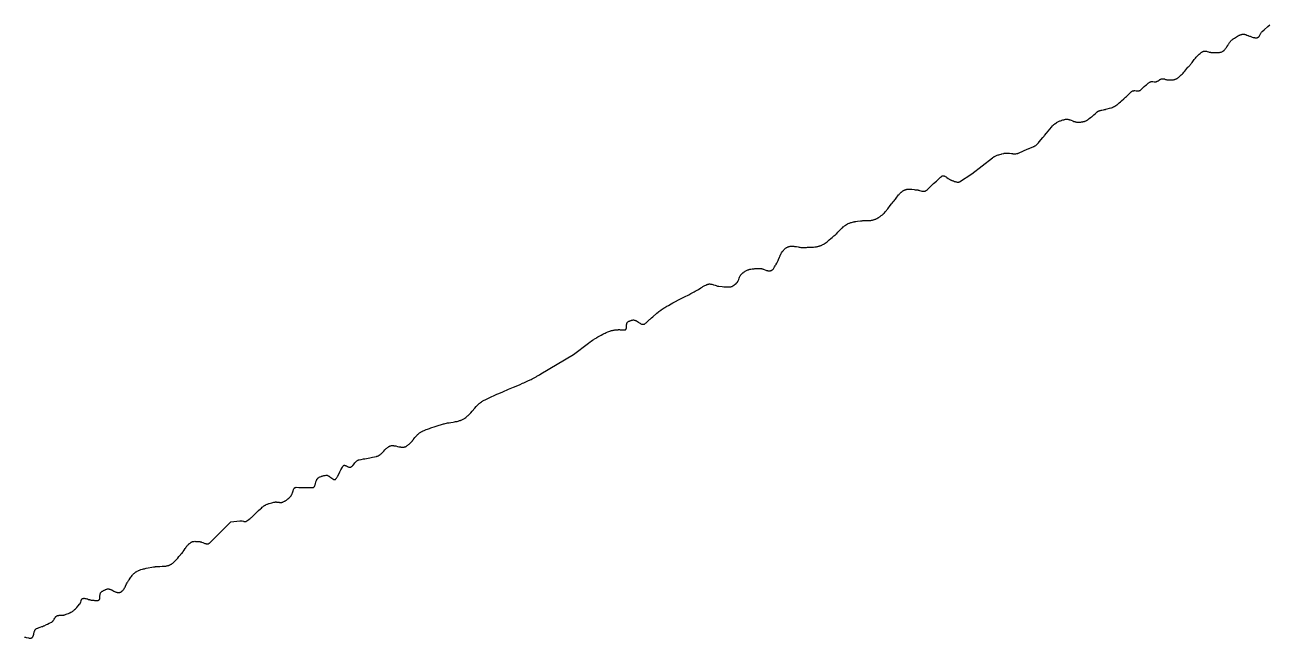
# Model space of a CAD drawing. Header units: millimetres. Extents: x 642261 to 742091, y 6812581 to 6930561.
# Drawn here: x 705449 to 707608, y 6830861 to 6831927 of the extents above; entities that cross this region are included whole.
import ezdxf

# ---------------------------------------------------------------- set-up
doc = ezdxf.new("R2010")
doc.units = ezdxf.units.MM
doc.layers.add('LimiteRegional', color=10, linetype='Continuous')

msp = doc.modelspace()

# ---------------------------------------------------------------- linework, layer by layer
at = {"layer": 'LimiteRegional', "color": 7, "linetype": 'Continuous'}
msp.add_lwpolyline([(705448.641, 6830862.872), (705449.584, 6830862.823), (705450.215, 6830862.7491), (705451.479, 6830862.5261), (705455.282, 6830861.656), (705456.547, 6830861.443), (705457.178, 6830861.375), (705458.017, 6830861.337), (705458.436, 6830861.344), (705459.062, 6830861.391), (705459.687, 6830861.488), (705459.999, 6830861.557), (705460.224, 6830861.6171), (705460.651, 6830861.768), (705461.049, 6830861.955), (705461.299, 6830862.1001), (705461.762, 6830862.4341), (705462.081, 6830862.721), (705462.28, 6830862.929), (705462.648, 6830863.3821), (705462.819, 6830863.6261), (705463.134, 6830864.147), (705463.419, 6830864.707), (705463.594, 6830865.0991), (705463.91, 6830865.9251), (705464.225, 6830866.9091), (705464.416, 6830867.59), (705464.768, 6830868.9911), (705465.4589, 6830871.8251), (705465.855, 6830873.188), (705466.157, 6830874.0521), (705466.324, 6830874.4661), (705466.594, 6830875.0631), (705467.001, 6830875.804), (705467.226, 6830876.148), (705467.595, 6830876.628), (705468.003, 6830877.0611), (705468.224, 6830877.2571), (705468.699, 6830877.61), (705468.955, 6830877.764), (705469.362, 6830877.9671), (705470.792, 6830878.566), (705471.758, 6830878.946), (705473.712, 6830879.6711), (705475.684, 6830880.3721), (705478.316, 6830881.3111), (705479.625, 6830881.798), (705481.565, 6830882.5731), (705482.522, 6830882.9861), (705486.456, 6830884.7771), (705488.414, 6830885.701), (705491.329, 6830887.127), (705494.211, 6830888.607), (705495.636, 6830889.3681), (705496.08, 6830889.633), (705496.362, 6830889.828), (705496.893, 6830890.259), (705497.144, 6830890.4921), (705497.621, 6830890.9921), (705498.066, 6830891.532), (705498.349, 6830891.9091), (705498.886, 6830892.701), (705499.27, 6830893.3181), (705500.011, 6830894.5861), (705501.002, 6830896.272), (705501.525, 6830897.0791), (705502.082, 6830897.8411), (705502.377, 6830898.201), (705502.79, 6830898.6552), (705503.007, 6830898.869), (705503.345, 6830899.173), (705503.885, 6830899.587), (705504.469, 6830899.944), (705504.779, 6830900.0991), (705505.238, 6830900.2971), (705505.549, 6830900.414), (705506.1781, 6830900.615), (705507.143, 6830900.844), (705507.798, 6830900.954), (705508.239, 6830901.011), (705509.131, 6830901.094), (705509.806, 6830901.133), (705511.167, 6830901.173), (705513.898, 6830901.2291), (705515.248, 6830901.3191), (705516.134, 6830901.427), (705516.573, 6830901.4991), (705517.223, 6830901.6351), (705517.863, 6830901.8081), (705518.179, 6830901.9091), (705521.0271, 6830902.8851), (705522.443, 6830903.3911), (705524.55, 6830904.196), (705525.941, 6830904.7781), (705526.632, 6830905.0851), (705527.662, 6830905.5689), (705529.0201, 6830906.2631), (705529.693, 6830906.634), (705530.692, 6830907.2241), (705531.681, 6830907.855), (705532.17, 6830908.1881), (705532.722, 6830908.58), (705533.793, 6830909.3901), (705534.821, 6830910.233), (705535.486, 6830910.81), (705536.769, 6830912.001), (705537.695, 6830912.92), (705538.297, 6830913.544), (705539.472, 6830914.812), (705541.174, 6830916.754), (705544.476, 6830920.6772), (705544.716, 6830920.988), (705544.864, 6830921.208), (705545.134, 6830921.6751), (705545.481, 6830922.434), (705545.681, 6830922.9711), (705546.031, 6830924.094), (705546.667, 6830926.3791), (705546.904, 6830927.103), (705547.034, 6830927.4501), (705547.324, 6830928.109), (705547.488, 6830928.416), (705547.759, 6830928.844), (705548.031, 6830929.189), (705548.18, 6830929.347), (705548.418, 6830929.5661), (705548.815, 6830929.847), (705549.264, 6830930.068), (705549.509, 6830930.1541), (705550.042, 6830930.297), (705550.398, 6830930.371), (705551.113, 6830930.4691), (705551.472, 6830930.495), (705552.193, 6830930.5041), (705552.916, 6830930.4611), (705553.4, 6830930.406), (705554.371, 6830930.243), (705555.1021, 6830930.0791), (705556.569, 6830929.672), (705557.55, 6830929.3611), (705559.519, 6830928.7041), (705560.997, 6830928.2361), (705561.983, 6830927.9621), (705562.475, 6830927.842), (705563.213, 6830927.6869), (705564.319, 6830927.5241), (705566.135, 6830927.3201), (705568.573, 6830927.049), (705569.795, 6830926.9332), (705571.629, 6830926.8121), (705572.544, 6830926.784), (705573.76, 6830926.788), (705574.366, 6830926.8102), (705575.272, 6830926.8731), (705576.174, 6830926.9739), (705576.623, 6830927.0401), (705576.807, 6830927.0751), (705577.149, 6830927.17), (705577.459, 6830927.2981), (705577.648, 6830927.4011), (705577.987, 6830927.647), (705578.21, 6830927.865), (705578.344, 6830928.0261), (705578.579, 6830928.381), (705578.682, 6830928.5751), (705578.859, 6830928.993), (705579.003, 6830929.449), (705579.082, 6830929.7711), (705579.205, 6830930.457), (705579.298, 6830931.2831), (705579.34, 6830931.862), (705579.392, 6830933.0661), (705579.484, 6830935.567), (705579.589, 6830936.805), (705579.702, 6830937.606), (705579.776, 6830937.996), (705579.91, 6830938.566), (705580.139, 6830939.289), (705580.279, 6830939.633), (705580.522, 6830940.1241), (705580.81, 6830940.5811), (705580.971, 6830940.7961), (705581.333, 6830941.196), (705581.535, 6830941.381), (705581.863, 6830941.637), (705583.414, 6830942.701), (705584.192, 6830943.21), (705585.363, 6830943.9341), (705586.538, 6830944.6011), (705587.126, 6830944.9111), (705588.307, 6830945.475), (705588.9, 6830945.7271), (705589.79, 6830946.0641), (705590.583, 6830946.3181), (705590.981, 6830946.428), (705591.578, 6830946.571), (705592.476, 6830946.7321), (705593.3771, 6830946.8271), (705593.828, 6830946.8481), (705594.42, 6830946.8391), (705594.815, 6830946.8081), (705595.604, 6830946.689), (705595.999, 6830946.604), (705596.788, 6830946.385), (705597.578, 6830946.111), (705598.104, 6830945.901), (705599.157, 6830945.4261), (705599.947, 6830945.0331), (705601.527, 6830944.1841), (705603.635, 6830943.0231), (705604.689, 6830942.4731), (705605.744, 6830941.97), (705606.271, 6830941.742), (705607.326, 6830941.346), (705607.854, 6830941.182), (705608.645, 6830940.9871), (705609.437, 6830940.859), (705609.833, 6830940.8232), (705611.2481, 6830940.7351), (705611.982, 6830940.7121), (705612.725, 6830940.7211), (705613.098, 6830940.742), (705613.842, 6830940.823), (705614.211, 6830940.886), (705614.759, 6830941.0161), (705615.474, 6830941.259), (705615.823, 6830941.4151), (705616.334, 6830941.6961), (705616.827, 6830942.0381), (705617.066, 6830942.2341), (705617.776, 6830942.8781), (705618.224, 6830943.3161), (705619.066, 6830944.2101), (705619.46, 6830944.666), (705620.202, 6830945.593), (705620.884, 6830946.5391), (705621.311, 6830947.179), (705622.103, 6830948.4771), (705622.652, 6830949.4641), (705623.001, 6830950.1271), (705623.665, 6830951.462), (705625.542, 6830955.477), (705626.515, 6830957.4541), (705627.215, 6830958.7469), (705627.586, 6830959.383), (705628.175, 6830960.3241), (705628.808, 6830961.2441), (705629.144, 6830961.696), (705630.021, 6830962.8781), (705631.713, 6830965.2981), (705633.204, 6830967.464), (705633.963, 6830968.5361), (705635.138, 6830970.114), (705635.955, 6830971.137), (705636.377, 6830971.638), (705637.029, 6830972.3731), (705637.937, 6830973.319), (705638.41, 6830973.776), (705639.146, 6830974.4391), (705639.915, 6830975.0741), (705640.314, 6830975.379), (705641.14, 6830975.965), (705641.568, 6830976.245), (705642.231, 6830976.6471), (705643.361, 6830977.2791), (705644.119, 6830977.677), (705645.645, 6830978.4181), (705646.412, 6830978.7629), (705647.954, 6830979.405), (705649.507, 6830979.9881), (705650.547, 6830980.345), (705652.64, 6830980.9942), (705653.429, 6830981.217), (705655.011, 6830981.631), (705656.6, 6830982.009), (705657.662, 6830982.243), (705659.794, 6830982.6771), (705663.004, 6830983.262), (705669.445, 6830984.348), (705672.662, 6830984.933), (705674.267, 6830985.254), (705675.289, 6830985.4471), (705675.975, 6830985.5551), (705677.354, 6830985.73), (705678.048, 6830985.799), (705679.441, 6830985.903), (705680.842, 6830985.972), (705683.657, 6830986.0381), (705687.417, 6830986.084), (705689.291, 6830986.137), (705691.155, 6830986.238), (705692.082, 6830986.313), (705693.312, 6830986.445), (705693.923, 6830986.5261), (705694.836, 6830986.6691), (705696.195, 6830986.937), (705697.39, 6830987.2351), (705697.983, 6830987.4081), (705698.866, 6830987.6981), (705699.7419, 6830988.028), (705700.176, 6830988.209), (705701.038, 6830988.604), (705701.465, 6830988.818), (705702.102, 6830989.163), (705702.943, 6830989.658), (705703.491, 6830990.001), (705704.554, 6830990.716), (705705.07, 6830991.087), (705706.075, 6830991.855), (705707.046, 6830992.6551), (705707.676, 6830993.205), (705708.8971, 6830994.339), (705710.218, 6830995.6631), (705711.072, 6830996.5701), (705712.734, 6830998.4281), (705714.353, 6831000.326), (705716.488, 6831002.878), (705717.564, 6831004.147), (705719.207, 6831006.024), (705720.049, 6831006.9431), (705720.723, 6831007.6891), (705721.158, 6831008.195), (705721.9959, 6831009.222), (705723.186, 6831010.8), (705723.946, 6831011.8701), (705725.415, 6831014.0411), (705727.354, 6831016.9581), (705728.352, 6831018.4081), (705729.393, 6831019.841), (705729.934, 6831020.5491), (705731.069, 6831021.941), (705731.667, 6831022.624), (705732.607, 6831023.6291), (705733.493, 6831024.501), (705733.954, 6831024.927), (705734.673, 6831025.556), (705735.811, 6831026.4711), (705737.03, 6831027.35), (705737.672, 6831027.7741), (705738.172, 6831028.077), (705738.507, 6831028.259), (705739.179, 6831028.578), (705739.517, 6831028.717), (705740.193, 6831028.954), (705740.873, 6831029.142), (705741.328, 6831029.243), (705742.239, 6831029.389), (705743.269, 6831029.476), (705743.957, 6831029.4969), (705745.336, 6831029.466), (705746.717, 6831029.3691), (705748.558, 6831029.1971), (705749.476, 6831029.115), (705750.848, 6831029.028), (705751.532, 6831029.01), (705752.207, 6831028.976), (705752.664, 6831028.9261), (705753.592, 6831028.7661), (705754.062, 6831028.66), (705755.014, 6831028.403), (705755.976, 6831028.0971), (705757.917, 6831027.3891), (705760.5, 6831026.3931), (705761.769, 6831025.9409), (705763.012, 6831025.559), (705763.62, 6831025.404), (705764.417, 6831025.2431), (705764.807, 6831025.184), (705765.383, 6831025.1272), (705765.946, 6831025.1101), (705766.222, 6831025.1181), (705766.941, 6831025.1951), (705767.289, 6831025.268), (705767.798, 6831025.421), (705768.288, 6831025.6311), (705768.526, 6831025.758), (705768.988, 6831026.0611), (705769.211, 6831026.2371), (705769.536, 6831026.534), (705806.406, 6831063.102), (705822.2199, 6831065.3121), (705822.6511, 6831065.3571), (705822.939, 6831065.369), (705823.519, 6831065.358), (705824.3941, 6831065.2629), (705824.98, 6831065.158), (705826.157, 6831064.8801), (705828.512, 6831064.244), (705829.292, 6831064.07), (705829.68, 6831063.9992), (705830.452, 6831063.9), (705830.835, 6831063.8761), (705831.407, 6831063.8791), (705831.911, 6831063.9242), (705832.1611, 6831063.964), (705832.534, 6831064.046), (705833.089, 6831064.224), (705833.637, 6831064.475), (705833.908, 6831064.63), (705834.69, 6831065.1191), (705836.194, 6831066.122), (705837.627, 6831067.1551), (705838.547, 6831067.859), (705840.314, 6831069.299), (705841.586, 6831070.4032), (705842.414, 6831071.1481), (705844.035, 6831072.656), (705848.803, 6831077.251), (705850.433, 6831078.779), (705851.269, 6831079.5371), (705852.477, 6831080.635), (705854.851, 6831082.854), (705858.004, 6831085.826), (705859.609, 6831087.3), (705861.253, 6831088.7569), (705862.094, 6831089.476), (705862.709, 6831089.977), (705863.128, 6831090.297), (705863.982, 6831090.907), (705864.418, 6831091.1981), (705865.306, 6831091.75), (705866.213, 6831092.2661), (705866.828, 6831092.5921), (705868.0809, 6831093.2021), (705869.523, 6831093.828), (705870.499, 6831094.214), (705872.484, 6831094.919), (705873.488, 6831095.244), (705875.5109, 6831095.85), (705877.545, 6831096.412), (705881.588, 6831097.4831), (705882.142, 6831097.614), (705882.514, 6831097.6831), (705883.264, 6831097.779), (705883.642, 6831097.8091), (705884.402, 6831097.836), (705885.168, 6831097.824), (705885.681, 6831097.798), (705886.713, 6831097.7121), (705888.27, 6831097.526), (705890.352, 6831097.256), (705891.39, 6831097.1471), (705892.424, 6831097.0761), (705892.938, 6831097.06), (705893.706, 6831097.065), (705894.722, 6831097.138), (705895.225, 6831097.207), (705895.974, 6831097.358), (705896.715, 6831097.5691), (705897.083, 6831097.7), (705897.685, 6831097.9411), (705898.858, 6831098.4741), (705899.99, 6831099.0701), (705900.724, 6831099.4989), (705901.205, 6831099.7981), (705902.148, 6831100.425), (705903.179, 6831101.1741), (705903.852, 6831101.696), (705905.165, 6831102.784), (705905.807, 6831103.3481), (705907.068, 6831104.5051), (705908.305, 6831105.691), (705910.734, 6831108.094), (705911.1819, 6831108.5871), (705911.46, 6831108.944), (705911.635, 6831109.193), (705911.966, 6831109.719), (705912.198, 6831110.134), (705912.624, 6831111.01), (705913.006, 6831111.9381), (705913.242, 6831112.579), (705913.677, 6831113.897), (705914.082, 6831115.238), (705914.611, 6831117.009), (705914.884, 6831117.8669), (705915.323, 6831119.0941), (705915.56, 6831119.6721), (705915.902, 6831120.398), (705916.085, 6831120.739), (705916.377, 6831121.22), (705916.693, 6831121.6611), (705916.861, 6831121.865), (705917.176, 6831122.2), (705917.342, 6831122.3532), (705917.603, 6831122.5631), (705918.021, 6831122.8341), (705918.474, 6831123.0482), (705918.715, 6831123.1319), (705919.225, 6831123.2531), (705919.496, 6831123.288), (705919.923, 6831123.3101), (705924.707, 6831123.2781), (705934.276, 6831123.088), (705939.007, 6831122.987), (705945.314, 6831122.844), (705948.467, 6831122.793), (705948.711, 6831122.796), (705949.174, 6831122.8391), (705949.605, 6831122.93), (705949.875, 6831123.0151), (705950.378, 6831123.2439), (705950.724, 6831123.4641), (705950.94, 6831123.6321), (705951.341, 6831124.017), (705951.526, 6831124.233), (705951.871, 6831124.708), (705952.182, 6831125.2371), (705952.373, 6831125.6161), (705952.721, 6831126.4331), (705953.067, 6831127.432), (705953.279, 6831128.136), (705953.671, 6831129.6161), (705954.444, 6831132.713), (705954.888, 6831134.248), (705955.2271, 6831135.2381), (705955.4121, 6831135.718), (705955.714, 6831136.4161), (705956.166, 6831137.298), (705956.417, 6831137.7141), (705956.826, 6831138.3029), (705957.278, 6831138.8441), (705957.522, 6831139.0961), (705958.048, 6831139.558), (705958.33, 6831139.7671), (705958.78, 6831140.051), (705960.268, 6831140.8491), (705961.267, 6831141.3301), (705961.935, 6831141.6291), (705963.277, 6831142.175), (705964.287, 6831142.5399), (705964.9599, 6831142.7641), (705966.309, 6831143.1651), (705966.984, 6831143.3431), (705968.332, 6831143.656), (705969.676, 6831143.913), (705970.5701, 6831144.055), (705972.347, 6831144.272), (705972.557, 6831144.287), (705972.983, 6831144.2831), (705973.415, 6831144.238), (705973.705, 6831144.185), (705974.292, 6831144.031), (705974.737, 6831143.875), (705975.035, 6831143.754), (705975.636, 6831143.473), (705976.547, 6831142.9661), (705977.157, 6831142.5821), (705978.383, 6831141.728), (705980.217, 6831140.3341), (705981.819, 6831139.103), (705982.604, 6831138.5311), (705983.374, 6831138.007), (705983.753, 6831137.7681), (705984.497, 6831137.345), (705984.861, 6831137.1661), (705985.396, 6831136.941), (705985.918, 6831136.7752), (705986.173, 6831136.717), (705986.618, 6831136.6561), (705986.8349, 6831136.647), (705987.155, 6831136.663), (705987.62, 6831136.756), (705987.919, 6831136.8661), (705988.066, 6831136.9361), (705988.281, 6831137.062), (705988.561, 6831137.267), (705988.697, 6831137.387), (705988.897, 6831137.588), (705989.186, 6831137.94), (705990.127, 6831139.28), (705990.706, 6831140.177), (705991.074, 6831140.776), (705991.772, 6831141.9761), (705992.268, 6831142.8771), (705993.212, 6831144.6841), (705995.043, 6831148.305), (705996.008, 6831150.1161), (705997.903, 6831153.602), (706000.42, 6831158.256), (706001.718, 6831160.569), (706001.982, 6831160.948), (706002.179, 6831161.1501), (706002.32, 6831161.264), (706002.622, 6831161.443), (706002.865, 6831161.5381), (706003.036, 6831161.5831), (706003.3939, 6831161.6321), (706003.582, 6831161.6381), (706003.972, 6831161.614), (706004.382, 6831161.547), (706004.666, 6831161.4801), (706005.254, 6831161.3001), (706005.944, 6831161.035), (706006.419, 6831160.829), (706007.394, 6831160.365), (706009.4, 6831159.3611), (706010.4, 6831158.894), (706011.379, 6831158.4991), (706011.857, 6831158.3391), (706012.4759, 6831158.1761), (706012.777, 6831158.119), (706013.217, 6831158.068), (706013.641, 6831158.0621), (706013.846, 6831158.0771), (706014.242, 6831158.147), (706014.432, 6831158.202), (706014.707, 6831158.314), (706015.299, 6831158.6271), (706015.683, 6831158.8641), (706016.428, 6831159.398), (706016.791, 6831159.6931), (706017.498, 6831160.331), (706018.1859, 6831161.0261), (706018.636, 6831161.5161), (706019.52, 6831162.5431), (706020.8259, 6831164.161), (706021.991, 6831165.616), (706022.582, 6831166.3311), (706023.49, 6831167.365), (706024.431, 6831168.3331), (706024.917, 6831168.784), (706025.668, 6831169.411), (706026.363, 6831169.911), (706026.721, 6831170.1391), (706027.271, 6831170.449), (706027.839, 6831170.719), (706028.13, 6831170.8379), (706028.726, 6831171.043), (706029.033, 6831171.1281), (706029.502, 6831171.232), (706032.783, 6831171.814), (706037.17, 6831172.5521), (706039.359, 6831172.945), (706048.252, 6831174.648), (706052.692, 6831175.535), (706059.335, 6831176.923), (706060.381, 6831177.193), (706061.058, 6831177.4171), (706061.502, 6831177.5851), (706062.37, 6831177.962), (706063.006, 6831178.28), (706063.423, 6831178.507), (706064.241, 6831178.997), (706064.643, 6831179.259), (706065.433, 6831179.813), (706066.205, 6831180.404), (706066.712, 6831180.817), (706067.706, 6831181.684), (706068.801, 6831182.713), (706069.518, 6831183.4241), (706070.932, 6831184.888), (706072.33, 6831186.383), (706074.192, 6831188.367), (706075.131, 6831189.3331), (706076.562, 6831190.7251), (706077.291, 6831191.386), (706078.281, 6831192.2221), (706078.785, 6831192.6181), (706079.553, 6831193.18), (706080.338, 6831193.703), (706080.737, 6831193.947), (706081.55, 6831194.401), (706081.964, 6831194.609), (706082.595, 6831194.896), (706082.899, 6831195.019), (706083.515, 6831195.2351), (706084.144, 6831195.412), (706084.569, 6831195.5091), (706085.433, 6831195.656), (706086.093, 6831195.7271), (706086.538, 6831195.757), (706087.4401, 6831195.7789), (706087.896, 6831195.772), (706088.818, 6831195.726), (706089.752, 6831195.639), (706090.381, 6831195.5621), (706091.65, 6831195.3691), (706093.093, 6831195.1001), (706096.009, 6831194.4681), (706098.606, 6831193.894), (706099.897, 6831193.633), (706101.178, 6831193.4071), (706101.813, 6831193.3101), (706103.073, 6831193.157), (706103.696, 6831193.104), (706104.621, 6831193.058), (706105.833, 6831193.067), (706106.43, 6831193.106), (706107.311, 6831193.209), (706108.174, 6831193.3721), (706108.599, 6831193.4781), (706109.433, 6831193.741), (706109.842, 6831193.8991), (706110.446, 6831194.1729), (706110.865, 6831194.386), (706111.689, 6831194.841), (706112.493, 6831195.33), (706113.019, 6831195.6751), (706114.047, 6831196.407), (706114.798, 6831196.9911), (706115.29, 6831197.395), (706116.256, 6831198.238), (706116.729, 6831198.676), (706117.661, 6831199.5801), (706118.573, 6831200.519), (706119.172, 6831201.1621), (706120.351, 6831202.484), (706121.2209, 6831203.5), (706121.8467, 6831204.2573), (706122.2484, 6831204.7434), (706122.742, 6831205.3406), (706123.3104, 6831206.0364), (706123.53, 6831206.3069), (706124.0143, 6831206.9032), (706124.5971, 6831207.6209), (706126.357, 6831209.7881), (706128.1, 6831211.845), (706129.289, 6831213.1741), (706129.893, 6831213.8221), (706130.816, 6831214.769), (706131.76, 6831215.6811), (706132.24, 6831216.124), (706133.552, 6831217.2521), (706134.226, 6831217.785), (706135.263, 6831218.543), (706136.333, 6831219.247), (706136.881, 6831219.577), (706138.005, 6831220.19), (706138.581, 6831220.4721), (706139.465, 6831220.863), (706143.397, 6831222.4621), (706146.034, 6831223.501), (706147.798, 6831224.1821), (706151.34, 6831225.5161), (706154.009, 6831226.49), (706155.794, 6831227.127), (706159.374, 6831228.372), (706161.17, 6831228.9801), (706164.772, 6831230.165), (706168.385, 6831231.31), (706170.8, 6831232.0511), (706175.64, 6831233.477), (706176.751, 6831233.782), (706178.991, 6831234.326), (706181.25, 6831234.7941), (706182.764, 6831235.073), (706185.808, 6831235.575), (706188.863, 6831236.0341), (706192.935, 6831236.65), (706194.963, 6831236.987), (706196.981, 6831237.359), (706197.986, 6831237.562), (706199.487, 6831237.8921), (706201.473, 6831238.3871), (706202.459, 6831238.661), (706203.927, 6831239.111), (706205.383, 6831239.611), (706206.105, 6831239.8821), (706206.705, 6831240.12), (706207.883, 6831240.6339), (706209.032, 6831241.194), (706209.782, 6831241.5911), (706211.249, 6831242.4421), (706212.32, 6831243.127), (706213.0209, 6831243.604), (706214.394, 6831244.605), (706215.067, 6831245.1271), (706216.388, 6831246.213), (706217.678, 6831247.3471), (706218.523, 6831248.129), (706220.18, 6831249.7441), (706222.001, 6831251.631), (706223.195, 6831252.9211), (706225.55, 6831255.5561), (706230.224, 6831260.887), (706232.598, 6831263.496), (706234.213, 6831265.186), (706235.033, 6831266.011), (706236.282, 6831267.218), (706237.413, 6831268.2581), (706237.9869, 6831268.7649), (706238.859, 6831269.508), (706240.194, 6831270.5791), (706241.565, 6831271.594), (706242.264, 6831272.0791), (706243.695, 6831272.999), (706244.426, 6831273.433), (706245.545, 6831274.049), (706249.133, 6831275.902), (706251.541, 6831277.1101), (706256.395, 6831279.4651), (706258.838, 6831280.615), (706263.754, 6831282.8671), (706268.704, 6831285.065), (706272.02, 6831286.5051), (706278.681, 6831289.34), (706288.718, 6831293.527), (706297.65, 6831297.245), (706302.108, 6831299.1231), (706308.772, 6831301.985), (706313.194, 6831303.934), (706315.396, 6831304.9241), (706318.689, 6831306.4302), (706323.597, 6831308.7442), (706327.926, 6831310.865), (706330.076, 6831311.9502), (706333.283, 6831313.612), (706336.467, 6831315.317), (706338.049, 6831316.1861), (706341.192, 6831317.9631), (706342.753, 6831318.8701), (706345.081, 6831320.2551), (706401.389, 6831354.273), (706427.492, 6831373.6372), (706430.617, 6831375.914), (706432.193, 6831377.03), (706434.572, 6831378.673), (706436.974, 6831380.2781), (706438.1851, 6831381.0651), (706440.624, 6831382.6101), (706441.855, 6831383.366), (706443.714, 6831384.481), (706446.219, 6831385.9271), (706447.484, 6831386.6341), (706449.397, 6831387.6711), (706452.304, 6831389.1751), (706454.929, 6831390.459), (706456.255, 6831391.081), (706458.265, 6831391.9902), (706461.325, 6831393.295), (706464.442, 6831394.5291), (706466.022, 6831395.1191), (706466.49, 6831395.2831), (706467.429, 6831395.576), (706468.372, 6831395.8251), (706469.002, 6831395.969), (706470.266, 6831396.2101), (706470.9, 6831396.311), (706472.17, 6831396.48), (706473.443, 6831396.6161), (706475.991, 6831396.834), (706478.854, 6831397.097), (706479.749, 6831397.166), (706480.348, 6831397.183), (706481.551, 6831397.161), (706482.758, 6831397.083), (706485.177, 6831396.852), (706486.99, 6831396.707), (706488.1959, 6831396.668), (706488.797, 6831396.675), (706489.696, 6831396.7251), (706490.592, 6831396.8331), (706491.0379, 6831396.912), (706491.377, 6831396.998), (706491.586, 6831397.073), (706491.962, 6831397.2631), (706492.131, 6831397.377), (706492.433, 6831397.6411), (706492.69, 6831397.9511), (706492.838, 6831398.181), (706493.084, 6831398.6931), (706493.23, 6831399.1181), (706493.31, 6831399.4201), (706493.436, 6831400.0611), (706493.555, 6831401.1022), (706493.602, 6831401.838), (706493.655, 6831403.3741), (706493.729, 6831405.134), (706493.803, 6831406.0001), (706493.903, 6831406.7491), (706493.968, 6831407.1131), (706494.088, 6831407.6451), (706494.326, 6831408.4001), (706494.528, 6831408.8721), (706494.644, 6831409.0961), (706494.838, 6831409.418), (706495.135, 6831409.8171), (706495.301, 6831410.0031), (706495.574, 6831410.2631), (706496.041, 6831410.607), (706497.235, 6831411.3191), (706497.833, 6831411.6451), (706498.732, 6831412.095), (706499.633, 6831412.499), (706500.085, 6831412.6841), (706500.988, 6831413.0191), (706501.441, 6831413.1691), (706502.12, 6831413.372), (706503.027, 6831413.601), (706503.482, 6831413.6982), (706504.164, 6831413.821), (706505.188, 6831413.955), (706505.683, 6831413.9841), (706506.014, 6831413.979), (706506.678, 6831413.9169), (706507.01, 6831413.8611), (706507.676, 6831413.7021), (706508.343, 6831413.4871), (706508.788, 6831413.3151), (706509.68, 6831412.911), (706510.35, 6831412.5611), (706510.797, 6831412.3091), (706511.692, 6831411.7691), (706512.587, 6831411.1921), (706514.376, 6831409.981), (706515.715, 6831409.081), (706517.051, 6831408.239), (706517.716, 6831407.856), (706518.712, 6831407.3431), (706519.594, 6831406.9661), (706520.034, 6831406.8091), (706520.6909, 6831406.6201), (706521.346, 6831406.49), (706521.672, 6831406.4491), (706522.323, 6831406.4191), (706522.648, 6831406.4311), (706523.133, 6831406.487), (706523.777, 6831406.6331), (706524.098, 6831406.739), (706524.578, 6831406.9401), (706525.056, 6831407.194), (706525.294, 6831407.3429), (706526.201, 6831407.967), (706526.778, 6831408.3981), (706527.874, 6831409.2889), (706528.398, 6831409.7471), (706529.406, 6831410.6821), (706530.374, 6831411.633), (706532.257, 6831413.547), (706533.684, 6831414.953), (706534.422, 6831415.6352), (706535.577, 6831416.619), (706536.765, 6831417.584), (706539.125, 6831419.547), (706546.178, 6831425.54), (706548.556, 6831427.512), (706549.757, 6831428.4841), (706551.576, 6831429.9161), (706553.215, 6831431.16), (706554.043, 6831431.7691), (706555.297, 6831432.665), (706557.209, 6831433.966), (706559.161, 6831435.2091), (706560.153, 6831435.805), (706563.861, 6831437.957), (706566.347, 6831439.3641), (706571.345, 6831442.1241), (706573.856, 6831443.4801), (706578.897, 6831446.152), (706583.956, 6831448.785), (706594.096, 6831453.9901), (706601.689, 6831457.898), (706605.473, 6831459.8721), (706611.122, 6831462.8731), (706612.832, 6831463.817), (706613.962, 6831464.4641), (706616.207, 6831465.7921), (706618.438, 6831467.149), (706622.896, 6831469.8771), (706625.143, 6831471.213), (706626.274, 6831471.8651), (706628.56, 6831473.1281), (706629.717, 6831473.734), (706631.473, 6831474.605), (706633.257, 6831475.4241), (706634.161, 6831475.811), (706634.621, 6831475.9889), (706634.93, 6831476.0921), (706635.551, 6831476.2641), (706635.863, 6831476.333), (706636.49, 6831476.439), (706637.122, 6831476.505), (706637.545, 6831476.527), (706638.396, 6831476.525), (706639.36, 6831476.453), (706640.007, 6831476.3681), (706640.44, 6831476.297), (706641.308, 6831476.123), (706641.963, 6831475.9681), (706643.277, 6831475.6051), (706644.598, 6831475.19), (706647.253, 6831474.286), (706649.246, 6831473.6262), (706650.242, 6831473.3271), (706651.732, 6831472.942), (706652.722, 6831472.74), (706653.215, 6831472.659), (706653.954, 6831472.565), (706659.759, 6831471.955), (706662.674, 6831471.6891), (706665.592, 6831471.491), (706667.05, 6831471.428), (706668.992, 6831471.39), (706669.963, 6831471.393), (706671.417, 6831471.43), (706672.868, 6831471.508), (706673.592, 6831471.5641), (706674.054, 6831471.6141), (706674.959, 6831471.78), (706675.843, 6831472.026), (706676.419, 6831472.231), (706676.799, 6831472.385), (706677.546, 6831472.731), (706678.369, 6831473.1751), (706678.907, 6831473.501), (706679.963, 6831474.215), (706680.481, 6831474.5981), (706681.498, 6831475.408), (706682.493, 6831476.262), (706684.43, 6831478.0341), (706684.783, 6831478.379), (706685.436, 6831479.1), (706686.024, 6831479.8591), (706686.383, 6831480.3851), (706686.61, 6831480.743), (706687.035, 6831481.4761), (706687.333, 6831482.0381), (706687.881, 6831483.1901), (706688.382, 6831484.369), (706689.317, 6831486.761), (706690.033, 6831488.5431), (706690.417, 6831489.4161), (706690.974, 6831490.552), (706691.277, 6831491.104), (706691.768, 6831491.9101), (706692.311, 6831492.683), (706692.603, 6831493.056), (706693.2371, 6831493.7721), (706693.579, 6831494.114), (706694.129, 6831494.605), (706695.362, 6831495.606), (706695.9871, 6831496.0891), (706696.934, 6831496.791), (706698.378, 6831497.7881), (706699.852, 6831498.7141), (706700.601, 6831499.1471), (706702.122, 6831499.953), (706702.896, 6831500.322), (706704.071, 6831500.8341), (706705.133, 6831501.2441), (706705.67, 6831501.432), (706706.484, 6831501.6919), (706707.721, 6831502.0341), (706708.98, 6831502.313), (706709.618, 6831502.428), (706711.469, 6831502.7), (706712.704, 6831502.844), (706713.527, 6831502.925), (706715.174, 6831503.053), (706716.41, 6831503.124), (706718.882, 6831503.211), (706721.354, 6831503.244), (706726.294, 6831503.2361), (706726.792, 6831503.2221), (706727.789, 6831503.125), (706728.79, 6831502.947), (706729.458, 6831502.79), (706730.7961, 6831502.4), (706731.466, 6831502.176), (706732.8061, 6831501.687), (706735.4819, 6831500.6601), (706736.816, 6831500.1841), (706738.145, 6831499.7761), (706738.807, 6831499.6071), (706739.797, 6831499.4081), (706740.673, 6831499.295), (706741.109, 6831499.265), (706741.762, 6831499.255), (706742.413, 6831499.2911), (706742.737, 6831499.328), (706743.383, 6831499.4401), (706743.705, 6831499.5172), (706744.186, 6831499.66), (706744.8251, 6831499.904), (706745.143, 6831500.051), (706745.619, 6831500.301), (706746.329, 6831500.751), (706746.734, 6831501.047), (706747.478, 6831501.667), (706748.145, 6831502.319), (706748.55, 6831502.7701), (706748.805, 6831503.0761), (706749.282, 6831503.7031), (706749.614, 6831504.184), (706750.225, 6831505.1691), (706750.787, 6831506.175), (706751.854, 6831508.2151), (706752.407, 6831509.2301), (706752.7, 6831509.732), (706753.165, 6831510.4751), (706753.617, 6831511.179), (706754.465, 6831512.6181), (706755.249, 6831514.0901), (706755.743, 6831515.0881), (706756.674, 6831517.1141), (706757.552, 6831519.169), (706759.256, 6831523.308), (706760.135, 6831525.363), (706760.592, 6831526.3811), (706761.229, 6831527.7239), (706761.561, 6831528.389), (706762.079, 6831529.375), (706762.906, 6831530.826), (706763.7, 6831532.0851), (706764.121, 6831532.702), (706764.7839, 6831533.6101), (706765.489, 6831534.495), (706765.858, 6831534.9291), (706766.631, 6831535.778), (706767.036, 6831536.192), (706767.667, 6831536.8011), (706768.557, 6831537.5871), (706769.023, 6831537.9691), (706769.75, 6831538.527), (706770.905, 6831539.3281), (706771.639, 6831539.782), (706772.13, 6831540.0592), (706773.117, 6831540.553), (706773.613, 6831540.772), (706774.608, 6831541.1551), (706775.609, 6831541.4691), (706776.279, 6831541.643), (706776.727, 6831541.744), (706777.626, 6831541.91), (706778.132, 6831541.984), (706779.149, 6831542.0931), (706780.17, 6831542.1531), (706780.852, 6831542.168), (706782.221, 6831542.143), (706783.25, 6831542.083), (706783.938, 6831542.0251), (706785.317, 6831541.873), (706787.39, 6831541.572), (706788.775, 6831541.3391), (706791.548, 6831540.841), (706793.626, 6831540.4811), (706794.664, 6831540.317), (706796.218, 6831540.1061), (706797.769, 6831539.947), (706798.542, 6831539.892), (706800.084, 6831539.8401), (706800.853, 6831539.848), (706802.002, 6831539.905), (706803.374, 6831539.997), (706806.123, 6831540.125), (706807.957, 6831540.184), (706811.626, 6831540.279), (706814.377, 6831540.371), (706817.125, 6831540.5191), (706818.497, 6831540.6241), (706820.553, 6831540.833), (706822.376, 6831541.08), (706823.287, 6831541.2291), (706824.65, 6831541.4861), (706826.011, 6831541.79), (706826.691, 6831541.96), (706828.047, 6831542.339), (706828.724, 6831542.5491), (706829.739, 6831542.8921), (706830.77, 6831543.279), (706831.446, 6831543.5541), (706832.768, 6831544.1451), (706833.416, 6831544.4591), (706834.685, 6831545.1221), (706835.923, 6831545.8301), (706836.733, 6831546.3242), (706838.316, 6831547.361), (706839.477, 6831548.1761), (706840.239, 6831548.7361), (706841.739, 6831549.8891), (706843.944, 6831551.684), (706845.391, 6831552.911), (706848.266, 6831555.398), (706850.429, 6831557.254), (706851.521, 6831558.168), (706853.1801, 6831559.5121), (706853.795, 6831560.0071), (706855.001, 6831561.023), (706856.174, 6831562.069), (706856.942, 6831562.7821), (706858.447, 6831564.235), (706860.653, 6831566.4681), (706865.018, 6831570.9881), (706866.501, 6831572.471), (706867.255, 6831573.2021), (706868.404, 6831574.282), (706869.98, 6831575.682), (706870.789, 6831576.363), (706872.034, 6831577.355), (706873.32, 6831578.3091), (706873.981, 6831578.7701), (706875.339, 6831579.6581), (706876.037, 6831580.0841), (706877.112, 6831580.6981), (706878.057, 6831581.1961), (706878.691, 6831581.507), (706879.968, 6831582.083), (706880.611, 6831582.349), (706881.904, 6831582.838), (706883.207, 6831583.275), (706884.081, 6831583.54), (706885.84, 6831584.0101), (706887.835, 6831584.455), (706889.173, 6831584.711), (706890.068, 6831584.864), (706891.863, 6831585.139), (706894.568, 6831585.4881), (706899.996, 6831586.081), (706902.7041, 6831586.396), (706904.054, 6831586.5721), (706905.281, 6831586.711), (706906.102, 6831586.7741), (706907.748, 6831586.843), (706909.4, 6831586.859), (706912.71, 6831586.826), (706914.364, 6831586.829), (706915.19, 6831586.8451), (706916.839, 6831586.9261), (706917.661, 6831586.9961), (706918.891, 6831587.1482), (706920.116, 6831587.3641), (706920.726, 6831587.499), (706921.606, 6831587.722), (706922.188, 6831587.883), (706923.342, 6831588.2361), (706923.913, 6831588.428), (706925.044, 6831588.84), (706926.16, 6831589.289), (706926.895, 6831589.61), (706928.345, 6831590.2981), (706929.942, 6831591.1441), (706930.987, 6831591.749), (706931.674, 6831592.169), (706933.027, 6831593.051), (706934.022, 6831593.7461), (706934.676, 6831594.2251), (706935.961, 6831595.217), (706936.5909, 6831595.731), (706937.83, 6831596.789), (706939.036, 6831597.889), (706939.823, 6831598.643), (706941.353, 6831600.198), (706942.586, 6831601.536), (706943.384, 6831602.44), (706944.93, 6831604.268), (706945.682, 6831605.192), (706947.153, 6831607.0531), (706951.445, 6831612.6841), (706953.618, 6831615.4831), (706954.734, 6831616.868), (706956.464, 6831618.918), (706957.436, 6831620.0681), (706958.07, 6831620.8521), (706959.315, 6831622.453), (706960.536, 6831624.087), (706962.959, 6831627.3839), (706964.807, 6831629.8201), (706966.077, 6831631.3971), (706966.728, 6831632.166), (706967.728, 6831633.2872), (706968.763, 6831634.365), (706969.294, 6831634.886), (706970.265, 6831635.7791), (706970.764, 6831636.208), (706971.531, 6831636.8279), (706972.7249, 6831637.7031), (706973.552, 6831638.2451), (706973.975, 6831638.5031), (706974.624, 6831638.874), (706975.514, 6831639.335), (706975.97, 6831639.5511), (706976.669, 6831639.8571), (706977.752, 6831640.2701), (706978.466, 6831640.5021), (706978.943, 6831640.6371), (706979.897, 6831640.8641), (706980.375, 6831640.9571), (706981.3329, 6831641.1051), (706982.292, 6831641.204), (706982.932, 6831641.247), (706984.214, 6831641.2801), (706985.176, 6831641.264), (706985.819, 6831641.237), (706987.104, 6831641.1501), (706989.034, 6831640.955), (706992.895, 6831640.468), (706994.822, 6831640.2491), (706995.785, 6831640.1611), (706997.226, 6831640.07), (706997.638, 6831640.044), (706998.467, 6831639.948), (706999.304, 6831639.8021), (706999.866, 6831639.681), (707000.995, 6831639.3951), (707002.13, 6831639.066), (707004.403, 6831638.372), (707006.097, 6831637.9021), (707007.214, 6831637.654), (707007.768, 6831637.5581), (707008.592, 6831637.455), (707009.3149, 6831637.4131), (707009.674, 6831637.411), (707010.207, 6831637.4351), (707010.996, 6831637.536), (707011.514, 6831637.6499), (707011.77, 6831637.722), (707012.151, 6831637.8511), (707012.653, 6831638.061), (707012.901, 6831638.183), (707013.27, 6831638.3901), (707013.813, 6831638.7531), (707014.729, 6831639.451), (707015.318, 6831639.922), (707016.446, 6831640.8791), (707016.9891, 6831641.364), (707018.041, 6831642.3421), (707019.057, 6831643.3301), (707021.03, 6831645.323), (707023.257, 6831647.562), (707024.415, 6831648.668), (707026.775, 6831650.8731), (707031.485, 6831655.298), (707035.028, 6831658.599), (707038.599, 6831661.8559), (707040.399, 6831663.46), (707040.757, 6831663.748), (707041.0011, 6831663.9131), (707041.497, 6831664.18), (707041.75, 6831664.2842), (707042.266, 6831664.434), (707042.793, 6831664.511), (707043.151, 6831664.5251), (707043.392, 6831664.519), (707043.881, 6831664.468), (707044.159, 6831664.4201), (707044.723, 6831664.2811), (707045.296, 6831664.0911), (707045.682, 6831663.938), (707046.465, 6831663.576), (707047.061, 6831663.2602), (707048.271, 6831662.534), (707049.501, 6831661.716), (707052.002, 6831659.948), (707053.264, 6831659.074), (707053.894, 6831658.655), (707054.839, 6831658.064), (707055.781, 6831657.531), (707056.249, 6831657.291), (707057.181, 6831656.8731), (707057.644, 6831656.7), (707058.334, 6831656.491), (707058.986, 6831656.3061), (707060.319, 6831655.851), (707061.226, 6831655.504), (707063.063, 6831654.772), (707064.447, 6831654.2481), (707065.366, 6831653.937), (707065.823, 6831653.7991), (707066.504, 6831653.6191), (707067.512, 6831653.4211), (707068.39, 6831653.334), (707068.822, 6831653.325), (707069.459, 6831653.3631), (707070.083, 6831653.4671), (707070.3889, 6831653.545), (707070.988, 6831653.758), (707071.281, 6831653.8941), (707071.711, 6831654.139), (707092.98, 6831667.597), (707128.863, 6831695.513), (707129.471, 6831695.9711), (707130.723, 6831696.8321), (707132.02, 6831697.6221), (707132.907, 6831698.1131), (707133.508, 6831698.425), (707134.73, 6831699.0151), (707136.134, 6831699.6279), (707137.086, 6831700.009), (707139.018, 6831700.712), (707139.996, 6831701.038), (707141.969, 6831701.645), (707143.956, 6831702.2019), (707145.282, 6831702.552), (707147.926, 6831703.219), (707148.563, 6831703.364), (707148.99, 6831703.447), (707149.848, 6831703.583), (707151.148, 6831703.7151), (707152.0211, 6831703.762), (707152.606, 6831703.776), (707153.781, 6831703.7681), (707154.667, 6831703.7351), (707156.446, 6831703.61), (707158.234, 6831703.4321), (707161.8109, 6831703.0159), (707163.592, 6831702.831), (707164.479, 6831702.7551), (707165.802, 6831702.6731), (707166.97, 6831702.6382), (707167.551, 6831702.6371), (707168.417, 6831702.658), (707169.705, 6831702.747), (707170.977, 6831702.917), (707171.606, 6831703.034), (707172.438, 6831703.229), (707172.851, 6831703.343), (707173.466, 6831703.5371), (707174.378, 6831703.881), (707176.333, 6831704.7061), (707180.221, 6831706.4011), (707184.087, 6831708.142), (707191.797, 6831711.7081), (707192.479, 6831712.015), (707193.868, 6831712.5891), (707198.107, 6831714.1751), (707199.504, 6831714.73), (707200.193, 6831715.0241), (707201.209, 6831715.4941), (707202.091, 6831715.9471), (707202.524, 6831716.188), (707203.162, 6831716.5701), (707204.088, 6831717.195), (707204.975, 6831717.888), (707205.401, 6831718.264), (707205.994, 6831718.816), (707207.1461, 6831719.942), (707208.261, 6831721.094), (707208.986, 6831721.8742), (707210.1741, 6831723.2122), (707216.402, 6831730.8391), (707218.403, 6831733.3), (707219.426, 6831734.5161), (707222.499, 6831738.1491), (707228.604, 6831745.438), (707231.703, 6831749.0781), (707233.279, 6831750.893), (707233.919, 6831751.598), (707234.36, 6831752.056), (707235.272, 6831752.9421), (707235.743, 6831753.3701), (707236.714, 6831754.1971), (707237.721, 6831754.9841), (707238.411, 6831755.487), (707239.831, 6831756.442), (707240.377, 6831756.783), (707241.489, 6831757.436), (707242.624, 6831758.052), (707243.393, 6831758.4419), (707244.957, 6831759.172), (707246.149, 6831759.678), (707246.951, 6831759.9961), (707248.571, 6831760.583), (707249.387, 6831760.853), (707251.027, 6831761.347), (707252.673, 6831761.78), (707253.771, 6831762.035), (707254.501, 6831762.191), (707255.958, 6831762.4671), (707256.493, 6831762.546), (707256.85, 6831762.5841), (707257.564, 6831762.6251), (707257.9219, 6831762.629), (707258.636, 6831762.606), (707259.35, 6831762.545), (707259.826, 6831762.4841), (707260.779, 6831762.318), (707261.85, 6831762.071), (707262.565, 6831761.8741), (707263.994, 6831761.419), (707265.423, 6831760.904), (707268.283, 6831759.7891), (707270.428, 6831758.98), (707271.858, 6831758.4989), (707272.573, 6831758.286), (707273.647, 6831758.009), (707274.72, 6831757.792), (707275.256, 6831757.7101), (707276.33, 6831757.604), (707276.866, 6831757.5831), (707277.671, 6831757.596), (707280.627, 6831757.737), (707282.111, 6831757.8321), (707283.5951, 6831757.9661), (707284.337, 6831758.054), (707285.821, 6831758.28), (707286.562, 6831758.4231), (707287.671, 6831758.6821), (707288.655, 6831758.9621), (707289.146, 6831759.121), (707289.881, 6831759.385), (707290.98, 6831759.844), (707292.074, 6831760.384), (707292.619, 6831760.6881), (707293.715, 6831761.3491), (707294.408, 6831761.7961), (707295.722, 6831762.7059), (707296.962, 6831763.632), (707299.341, 6831765.522), (707301.151, 6831766.9621), (707302.036, 6831767.674), (707302.614, 6831768.1641), (707303.747, 6831769.17), (707304.86, 6831770.2), (707307.079, 6831772.269), (707308.209, 6831773.278), (707308.785, 6831773.7701), (707309.966, 6831774.7181), (707310.574, 6831775.171), (707311.513, 6831775.8181), (707312.488, 6831776.4201), (707312.991, 6831776.703), (707313.871, 6831777.1391), (707314.47, 6831777.3921), (707314.873, 6831777.545), (707315.69, 6831777.819), (707316.31, 6831777.999), (707317.568, 6831778.3052), (707318.842, 6831778.5571), (707321.4149, 6831778.983), (707323.34, 6831779.318), (707324.294, 6831779.5171), (707325.237, 6831779.748), (707325.705, 6831779.8791), (707327.927, 6831780.4901), (707332.391, 6831781.645), (707334.604, 6831782.2851), (707335.699, 6831782.642), (707337.145, 6831783.171), (707337.859, 6831783.461), (707338.92, 6831783.9351), (707339.966, 6831784.4591), (707340.483, 6831784.7429), (707341.3761, 6831785.2621), (707341.963, 6831785.6181), (707343.115, 6831786.353), (707344.795, 6831787.507), (707345.887, 6831788.309), (707346.602, 6831788.8561), (707348.009, 6831789.9771), (707349.044, 6831790.8401), (707351.073, 6831792.61), (707353.061, 6831794.425), (707356.9801, 6831798.115), (707359.936, 6831800.863), (707361.44, 6831802.209), (707362.127, 6831802.825), (707363.473, 6831804.0931), (707367.415, 6831808.0051), (707368.75, 6831809.284), (707369.43, 6831809.9081), (707370.472, 6831810.819), (707370.777, 6831811.0591), (707370.988, 6831811.204), (707371.424, 6831811.46), (707371.65, 6831811.573), (707372.115, 6831811.768), (707372.598, 6831811.9261), (707372.928, 6831812.012), (707373.608, 6831812.1431), (707374.133, 6831812.209), (707375.2159, 6831812.2711), (707376.331, 6831812.262), (707378.615, 6831812.133), (707380.327, 6831812.041), (707381.168, 6831812.0271), (707382.263, 6831812.0661), (707382.796, 6831812.117), (707383.573, 6831812.2431), (707384.319, 6831812.437), (707384.678, 6831812.564), (707385.142, 6831812.7651), (707385.367, 6831812.8812), (707385.696, 6831813.0751), (707386.166, 6831813.4131), (707386.754, 6831813.9011), (707387.891, 6831814.924), (707388.992, 6831815.991), (707391.155, 6831818.1761), (707392.252, 6831819.255), (707392.812, 6831819.782), (707393.672, 6831820.5501), (707396.107, 6831822.649), (707397.336, 6831823.6811), (707398.586, 6831824.688), (707399.222, 6831825.1781), (707400.524, 6831826.126), (707401.192, 6831826.5811), (707402.22, 6831827.236), (707402.459, 6831827.3731), (707402.949, 6831827.6041), (707403.455, 6831827.784), (707403.801, 6831827.8771), (707404.508, 6831828.008), (707405.051, 6831828.062), (707405.4191, 6831828.0811), (707406.164, 6831828.082), (707407.3, 6831828.0171), (707409.59, 6831827.7961), (707410.717, 6831827.7231), (707411.271, 6831827.713), (707412.084, 6831827.7481), (707412.871, 6831827.856), (707413.253, 6831827.943), (707414.017, 6831828.189), (707414.518, 6831828.3971), (707414.848, 6831828.5521), (707415.502, 6831828.898), (707416.471, 6831829.484), (707418.393, 6831830.773), (707419.362, 6831831.4061), (707419.852, 6831831.705), (707420.846, 6831832.2451), (707421.353, 6831832.4781), (707422.129, 6831832.7681), (707422.657, 6831832.916), (707422.925, 6831832.974), (707423.332, 6831833.0411), (707423.597, 6831833.0712), (707424.128, 6831833.097), (707424.659, 6831833.082), (707425.013, 6831833.053), (707425.72, 6831832.95), (707426.251, 6831832.841), (707427.313, 6831832.559), (707428.021, 6831832.336), (707429.436, 6831831.857), (707430.498, 6831831.507), (707431.56, 6831831.2041), (707432.091, 6831831.081), (707432.887, 6831830.944), (707433.683, 6831830.877), (707434.082, 6831830.875), (707435.646, 6831830.8911), (707438.775, 6831830.905), (707440.34, 6831830.9641), (707441.123, 6831831.018), (707442.166, 6831831.127), (707442.688, 6831831.199), (707443.47, 6831831.332), (707444.643, 6831831.595), (707445.686, 6831831.9031), (707446.207, 6831832.0851), (707446.988, 6831832.398), (707447.769, 6831832.7621), (707448.16, 6831832.964), (707448.94, 6831833.41), (707449.33, 6831833.6551), (707449.916, 6831834.0521), (707450.976, 6831834.8211), (707451.66, 6831835.3361), (707452.972, 6831836.3691), (707453.603, 6831836.887), (707454.817, 6831837.9282), (707455.973, 6831838.972), (707456.713, 6831839.6711), (707458.132, 6831841.073), (707459.148, 6831842.129), (707459.805, 6831842.8341), (707461.079, 6831844.248), (707462.918, 6831846.377), (707466.504, 6831850.6521), (707468.345, 6831852.7921), (707469.298, 6831853.862), (707470.784, 6831855.465), (707471.344, 6831856.062), (707472.43, 6831857.2741), (707473.477, 6831858.506), (707474.157, 6831859.3369), (707475.483, 6831861.0181), (707476.778, 6831862.717), (707479.342, 6831866.133), (707481.308, 6831868.678), (707482.67, 6831870.3501), (707483.373, 6831871.1751), (707484.46, 6831872.3971), (707485.465, 6831873.465), (707485.982, 6831873.9911), (707486.779, 6831874.77), (707488.025, 6831875.9141), (707489.339, 6831877.0241), (707490.023, 6831877.566), (707491.45, 6831878.619), (707492.195, 6831879.1301), (707493.354, 6831879.876), (707493.731, 6831880.095), (707493.9829, 6831880.227), (707494.488, 6831880.4591), (707495.25, 6831880.728), (707495.761, 6831880.8591), (707496.102, 6831880.9261), (707496.787, 6831881.016), (707497.562, 6831881.051), (707498.08, 6831881.0401), (707499.119, 6831880.946), (707499.641, 6831880.867), (707500.686, 6831880.6591), (707501.735, 6831880.399), (707503.838, 6831879.8021), (707505.415, 6831879.363), (707506.203, 6831879.1691), (707507.383, 6831878.933), (707508.168, 6831878.824), (707508.559, 6831878.788), (707509.146, 6831878.7571), (707516.033, 6831878.53), (707518.33, 6831878.5151), (707519.478, 6831878.537), (707521.008, 6831878.6061), (707521.772, 6831878.66), (707522.918, 6831878.7691), (707524.063, 6831878.916), (707524.635, 6831879.0041), (707525.409, 6831879.1581), (707525.908, 6831879.287), (707526.233, 6831879.385), (707526.868, 6831879.607), (707527.329, 6831879.796), (707528.218, 6831880.229), (707529.063, 6831880.7311), (707529.605, 6831881.103), (707529.957, 6831881.3661), (707530.639, 6831881.927), (707531.012, 6831882.2611), (707531.734, 6831882.9701), (707532.43, 6831883.7251), (707532.879, 6831884.253), (707533.751, 6831885.361), (707534.176, 6831885.937), (707535.006, 6831887.128), (707535.818, 6831888.36), (707537.422, 6831890.9011), (707538.639, 6831892.8291), (707539.263, 6831893.786), (707540.117, 6831895.044), (707540.556, 6831895.662), (707541.233, 6831896.5711), (707542.295, 6831897.8851), (707543.04, 6831898.7201), (707543.4251, 6831899.1241), (707544.019, 6831899.71), (707544.844, 6831900.4531), (707545.272, 6831900.8061), (707545.934, 6831901.3111), (707546.622, 6831901.7861), (707546.976, 6831902.011), (707548.846, 6831903.1991), (707552.603, 6831905.653), (707554.491, 6831906.827), (707555.437, 6831907.382), (707556.703, 6831908.0731), (707557.337, 6831908.395), (707558.289, 6831908.8441), (707559.244, 6831909.2451), (707559.722, 6831909.427), (707560.573, 6831909.715), (707561, 6831909.842), (707561.64, 6831910.009), (707562.603, 6831910.202), (707563.568, 6831910.324), (707564.052, 6831910.356), (707565.021, 6831910.3591), (707565.506, 6831910.3281), (707566.235, 6831910.2401), (707566.725, 6831910.149), (707567.051, 6831910.072), (707567.704, 6831909.887), (707568.684, 6831909.545), (707570.648, 6831908.7491), (707572.122, 6831908.175), (707572.86, 6831907.933), (707573.63, 6831907.6911), (707575.197, 6831907.1501), (707576.257, 6831906.7601), (707578.4, 6831905.959), (707580.019, 6831905.3821), (707581.636, 6831904.868), (707582.442, 6831904.6451), (707583.644, 6831904.3661), (707584.702, 6831904.1861), (707585.227, 6831904.123), (707586.009, 6831904.0671), (707586.781, 6831904.06), (707587.164, 6831904.0771), (707587.922, 6831904.1531), (707588.297, 6831904.214), (707588.853, 6831904.3351), (707589.144, 6831904.419), (707589.693, 6831904.6461), (707590.201, 6831904.943), (707590.519, 6831905.1771), (707590.723, 6831905.3481), (707591.111, 6831905.7231), (707591.522, 6831906.193), (707591.782, 6831906.531), (707592.275, 6831907.258), (707592.51, 6831907.6431), (707592.963, 6831908.4481), (707594.28, 6831910.988), (707594.974, 6831912.234), (707595.344, 6831912.8271), (707595.939, 6831913.662), (707596.37, 6831914.172), (707596.596, 6831914.411), (707596.952, 6831914.746), (707600.368, 6831917.707), (707607.269, 6831923.6), (707610.7, 6831926.566)], dxfattribs=at)

doc.saveas('drawing.dxf')
